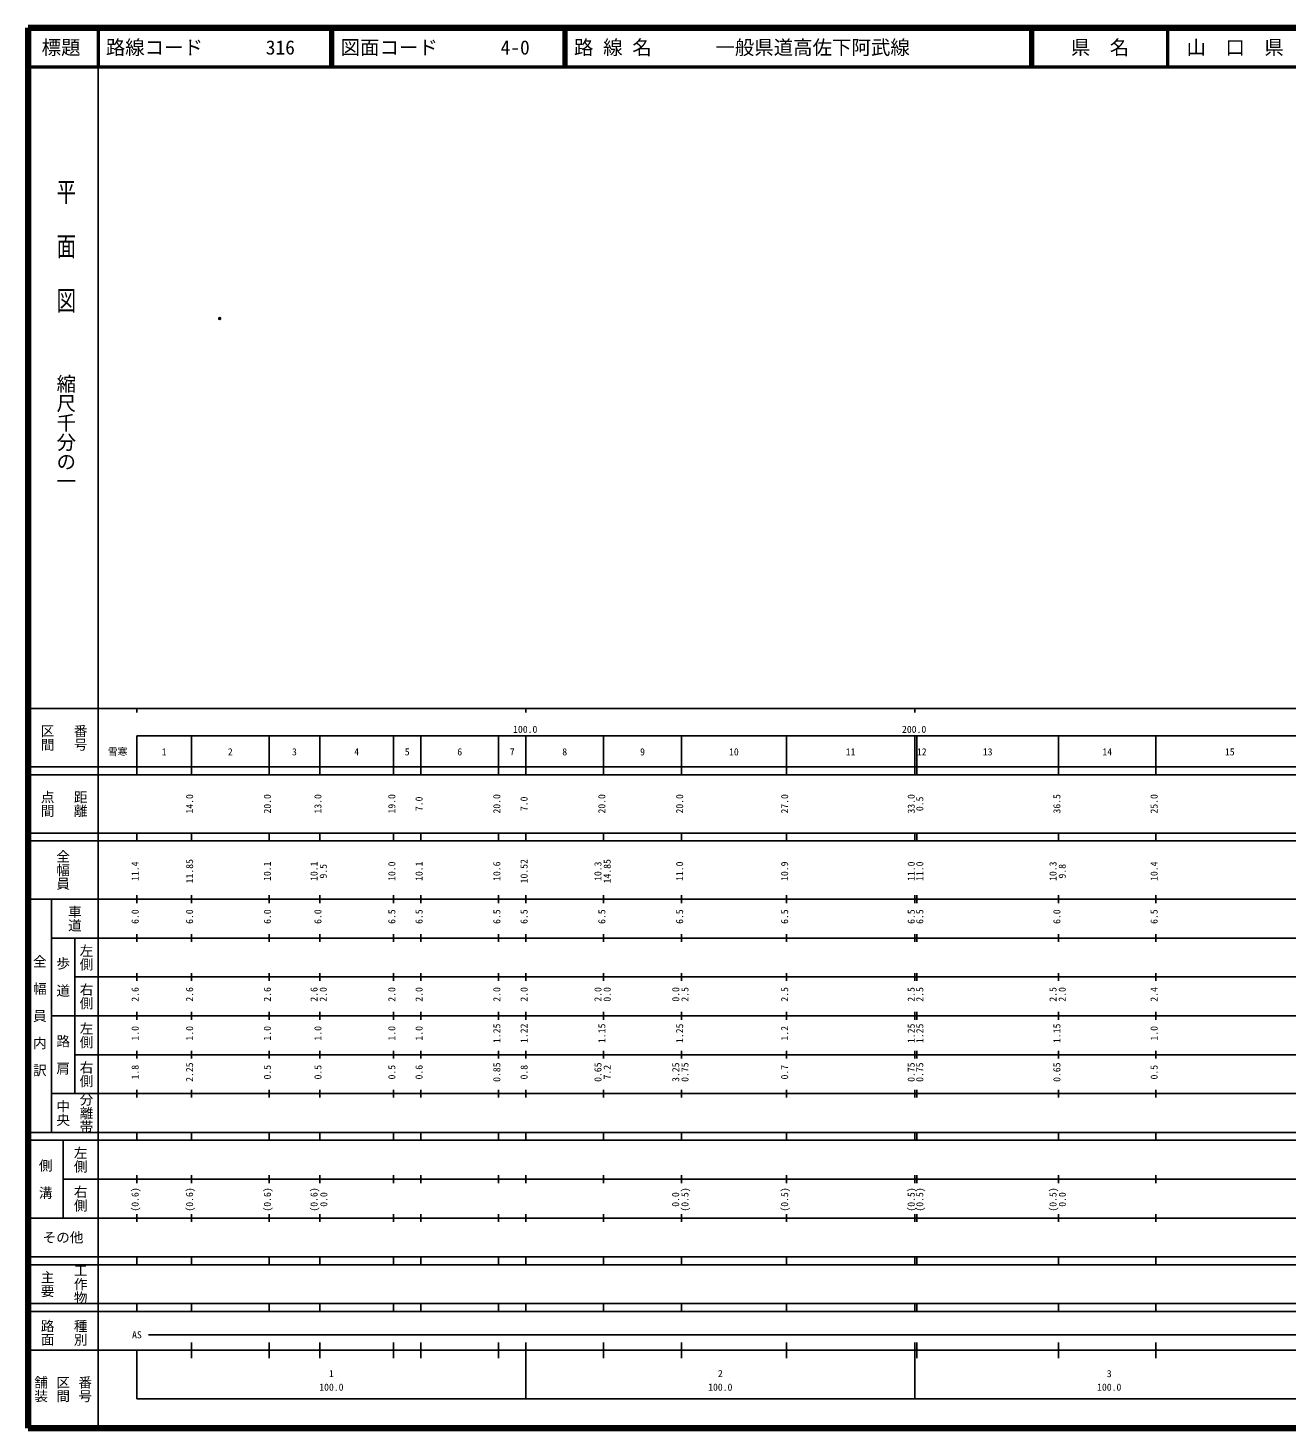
# Model space of a CAD drawing. Units: millimetres on the paper. Extents: x 40 to 680, y 20 to 380.
# Drawn here: x 40 to 363.7, y 20 to 380 of the extents above; entities that cross this region are included whole.
import ezdxf
from ezdxf.enums import TextEntityAlignment as Align

# ---------------------------------------------------------------- set-up
doc = ezdxf.new("R2010")
doc.units = ezdxf.units.MM
doc.header["$PDMODE"] = 32
doc.header["$PDSIZE"] = 0.5
doc.layers.add('M-OTRS', color=6, linetype='Continuous')
doc.layers.add('M-TTL-TXT', color=7, linetype='Continuous')
for name, color, linetype, lineweight in [('M-TTL', 2, 'Continuous', 140), ('M-TTL-BAND', 7, 'Continuous', 25), ('M-TTL-LINE', 7, 'Continuous', 50)]:
    doc.layers.add(name, color=color, linetype=linetype, lineweight=lineweight)
doc.styles.add('@ＭＳ ゴシック', font='')
doc.styles.add('ＭＳ ゴシック', font='')
doc.styles.get('@ＭＳ ゴシック').set_extended_font_data('@MS Gothic')
doc.styles.get('ＭＳ ゴシック').set_extended_font_data('MS Gothic')

msp = doc.modelspace()

# ---------------------------------------------------------------- linework, layer by layer
at = {"layer": 'M-OTRS'}
msp.add_point((89.281, 305.293), dxfattribs=at)
at = {"layer": 'M-TTL'}
for p, q in [((40, 380), (40, 20)), ((680, 380), (40, 380)), ((40, 20), (680, 20))]:
    msp.add_line(p, q, dxfattribs=at)
at = {"layer": 'M-TTL-BAND'}
for p, q in [((58, 370), (58, 20)), ((40, 205), (579, 205)), ((68, 205), (68, 204)), ((168, 205), (168, 204)), ((268, 205), (268, 204)), ((68, 198), (579, 198)), ((68, 198), (68, 188)), ((82, 188), (82, 198)), ((102, 188), (102, 198)), ((115, 188), (115, 198)), ((134, 188), (134, 198)), ((141, 188), (141, 198)), ((161, 188), (161, 198)), ((168, 188), (168, 198)), ((188, 188), (188, 198)), ((208, 188), (208, 198)), ((235, 188), (235, 198)), ((268, 188), (268, 198)), ((268.5, 188), (268.5, 198)), ((305, 188), (305, 198)), ((330, 188), (330, 198)), ((40, 190), (579, 190)), ((40, 188), (579, 188)), ((40, 173), (579, 173)), ((68, 171), (68, 173)), ((82, 171), (82, 173)), ((102, 171), (102, 173)), ((115, 171), (115, 173)), ((134, 171), (134, 173)), ((141, 171), (141, 173)), ((161, 171), (161, 173)), ((168, 171), (168, 173)), ((188, 171), (188, 173)), ((208, 171), (208, 173)), ((235, 171), (235, 173)), ((268, 171), (268, 173)), ((268.5, 171), (268.5, 173)), ((305, 171), (305, 173)), ((330, 171), (330, 173)), ((40, 171), (579, 171)), ((40, 156), (579, 156)), ((46, 96), (46, 156)), ((68, 155), (68, 157)), ((82, 155), (82, 157)), ((102, 155), (102, 157)), ((115, 155), (115, 157)), ((134, 155), (134, 157)), ((141, 155), (141, 157)), ((161, 155), (161, 157)), ((168, 155), (168, 157)), ((188, 155), (188, 157)), ((208, 155), (208, 157)), ((235, 155), (235, 157)), ((268, 155), (268, 157)), ((268.5, 155), (268.5, 157)), ((305, 155), (305, 157)), ((330, 155), (330, 157)), ((46, 146), (579, 146)), ((52, 146), (52, 106)), ((68, 145), (68, 147)), ((82, 145), (82, 147)), ((102, 145), (102, 147)), ((115, 145), (115, 147)), ((134, 145), (134, 147)), ((141, 145), (141, 147)), ((161, 145), (161, 147)), ((168, 145), (168, 147)), ((188, 145), (188, 147)), ((208, 145), (208, 147)), ((235, 145), (235, 147)), ((268, 145), (268, 147)), ((268.5, 145), (268.5, 147)), ((305, 145), (305, 147)), ((330, 145), (330, 147)), ((68, 135), (68, 137)), ((82, 135), (82, 137)), ((102, 135), (102, 137)), ((115, 135), (115, 137)), ((134, 135), (134, 137)), ((141, 135), (141, 137)), ((161, 135), (161, 137)), ((168, 135), (168, 137)), ((188, 135), (188, 137)), ((208, 135), (208, 137)), ((235, 135), (235, 137)), ((268, 135), (268, 137)), ((268.5, 135), (268.5, 137)), ((305, 135), (305, 137)), ((330, 135), (330, 137)), ((52, 136), (579, 136)), ((46, 126), (579, 126)), ((68, 125), (68, 127)), ((82, 125), (82, 127)), ((102, 125), (102, 127)), ((115, 125), (115, 127)), ((134, 125), (134, 127)), ((141, 125), (141, 127)), ((161, 125), (161, 127)), ((168, 125), (168, 127)), ((188, 125), (188, 127)), ((208, 125), (208, 127)), ((235, 125), (235, 127)), ((268, 125), (268, 127)), ((268.5, 125), (268.5, 127)), ((305, 125), (305, 127)), ((330, 125), (330, 127)), ((52, 116), (579, 116)), ((68, 115), (68, 117)), ((82, 115), (82, 117)), ((102, 115), (102, 117)), ((115, 115), (115, 117)), ((134, 115), (134, 117)), ((141, 115), (141, 117)), ((161, 115), (161, 117)), ((168, 115), (168, 117)), ((188, 115), (188, 117)), ((208, 115), (208, 117)), ((235, 115), (235, 117)), ((268, 115), (268, 117)), ((268.5, 115), (268.5, 117)), ((305, 115), (305, 117)), ((330, 115), (330, 117)), ((46, 106), (579, 106)), ((68, 105), (68, 107)), ((82, 105), (82, 107)), ((102, 105), (102, 107)), ((115, 105), (115, 107)), ((134, 105), (134, 107)), ((141, 105), (141, 107)), ((161, 105), (161, 107)), ((168, 105), (168, 107)), ((188, 105), (188, 107)), ((208, 105), (208, 107)), ((235, 105), (235, 107)), ((268, 105), (268, 107)), ((268.5, 105), (268.5, 107)), ((305, 105), (305, 107)), ((330, 105), (330, 107)), ((40, 96), (579, 96)), ((40, 94), (579, 94)), ((49, 94), (49, 74)), ((68, 94), (68, 96)), ((82, 94), (82, 96)), ((102, 94), (102, 96)), ((115, 94), (115, 96)), ((134, 94), (134, 96)), ((141, 94), (141, 96)), ((161, 94), (161, 96)), ((168, 94), (168, 96)), ((188, 94), (188, 96)), ((208, 94), (208, 96)), ((235, 94), (235, 96)), ((268, 94), (268, 96)), ((268.5, 94), (268.5, 96)), ((305, 94), (305, 96)), ((330, 94), (330, 96)), ((49, 84), (579, 84)), ((68, 83), (68, 85)), ((82, 83), (82, 85)), ((102, 83), (102, 85)), ((115, 83), (115, 85)), ((134, 83), (134, 85)), ((141, 83), (141, 85)), ((161, 83), (161, 85)), ((168, 83), (168, 85)), ((188, 83), (188, 85)), ((208, 83), (208, 85)), ((235, 83), (235, 85)), ((268, 83), (268, 85)), ((268.5, 83), (268.5, 85)), ((305, 83), (305, 85)), ((330, 83), (330, 85)), ((40, 74), (579, 74)), ((68, 73), (68, 75)), ((82, 73), (82, 75)), ((102, 73), (102, 75)), ((115, 73), (115, 75)), ((134, 73), (134, 75)), ((141, 73), (141, 75)), ((161, 73), (161, 75)), ((168, 73), (168, 75)), ((188, 73), (188, 75)), ((208, 73), (208, 75)), ((235, 73), (235, 75)), ((268, 73), (268, 75)), ((268.5, 73), (268.5, 75)), ((305, 73), (305, 75)), ((330, 73), (330, 75)), ((40, 64), (579, 64)), ((40, 62), (579, 62)), ((68, 62), (68, 64)), ((82, 62), (82, 64)), ((102, 62), (102, 64)), ((115, 62), (115, 64)), ((134, 62), (134, 64)), ((141, 62), (141, 64)), ((161, 62), (161, 64)), ((168, 62), (168, 64)), ((188, 62), (188, 64)), ((208, 62), (208, 64)), ((235, 62), (235, 64)), ((268, 62), (268, 64)), ((268.5, 62), (268.5, 64)), ((305, 62), (305, 64)), ((330, 62), (330, 64)), ((40, 52), (579, 52)), ((68, 50), (68, 52)), ((82, 50), (82, 52)), ((102, 50), (102, 52)), ((115, 50), (115, 52)), ((134, 50), (134, 52)), ((141, 50), (141, 52)), ((161, 50), (161, 52)), ((168, 50), (168, 52)), ((188, 50), (188, 52)), ((208, 50), (208, 52)), ((235, 50), (235, 52)), ((268, 50), (268, 52)), ((268.5, 50), (268.5, 52)), ((305, 50), (305, 52)), ((330, 50), (330, 52)), ((40, 50), (579, 50)), ((71, 44), (565, 44)), ((40, 40), (579, 40)), ((68, 40), (68, 27.5)), ((82, 38), (82, 42)), ((102, 38), (102, 42)), ((115, 38), (115, 42)), ((134, 38), (134, 42)), ((141, 38), (141, 42)), ((161, 38), (161, 42)), ((168, 27.5), (168, 42)), ((188, 38), (188, 42)), ((208, 38), (208, 42)), ((235, 38), (235, 42)), ((268, 27.5), (268, 42)), ((268.5, 38), (268.5, 42)), ((305, 38), (305, 42)), ((330, 38), (330, 42)), ((68, 27.5), (579, 27.5))]:
    msp.add_line(p, q, dxfattribs=at)
at = {"layer": 'M-TTL-LINE'}
for p, q in [((58, 380), (58, 370)), ((117.75, 380), (117.75, 370)), ((118.25, 380), (118.25, 370)), ((177.75, 380), (177.75, 370)), ((178.25, 380), (178.25, 370)), ((297.75, 380), (297.75, 370)), ((298.25, 380), (298.25, 370)), ((333, 380), (333, 370)), ((40, 370), (680, 370))]:
    msp.add_line(p, q, dxfattribs=at)

# ---------------------------------------------------------------- texts
at = {"layer": 'M-TTL-BAND', "style": '@ＭＳ ゴシック', "width": 1.4}
msp.add_text('平  面  図', height=3.666, rotation=270, dxfattribs=at).set_placement((49.777, 306.475), align=Align.MIDDLE_RIGHT)
at = {"layer": 'M-TTL-BAND', "style": '@ＭＳ ゴシック'}
msp.add_text('縮尺千分の一', height=3.666, rotation=270, dxfattribs=at).set_placement((49.777, 261.03), align=Align.MIDDLE_RIGHT)
for s, p in [('区間', (45, 197.5)), ('番号', (53.5, 197.5)), ('点間', (45, 180.5)), ('距離', (53.5, 180.5)), ('全幅員', (49, 163.5)), ('車道', (52, 151)), ('左側', (55, 141)), ('全\u3000幅\u3000員\u3000内\u3000訳', (43, 126)), ('歩\u3000道', (49, 136)), ('右側', (55, 131)), ('左側', (55, 121)), ('路\u3000肩', (49, 116)), ('右側', (55, 111)), ('分離帯', (55, 101)), ('中央', (49, 101)), ('左側', (53.5, 89)), ('側\u3000溝', (44.5, 84)), ('右側', (53.5, 79)), ('工作物', (53.5, 57)), ('主要', (45, 57)), ('路面', (45, 44.5)), ('種別', (53.5, 44.5)), ('舗装', (43.333, 30)), ('区間', (49, 30)), ('番号', (54.667, 30))]:
    msp.add_text(s, height=2.566, rotation=270, dxfattribs=at).set_placement(p, align=Align.MIDDLE_CENTER)
at = {"layer": 'M-TTL-BAND', "style": 'ＭＳ ゴシック'}
for s, p in [('100.0', (167.844, 198.195)), ('200.0', (267.844, 198.195)), ('雪寒', (63.057, 192.405)), ('1', (75, 192.405)), ('2', (92, 192.405)), ('3', (108.5, 192.405)), ('4', (124.5, 192.405)), ('5', (137.5, 192.405)), ('6', (151, 192.405)), ('7', (164.5, 192.405)), ('8', (178, 192.405)), ('9', (198, 192.405)), ('10', (221.5, 192.405)), ('11', (251.5, 192.405)), ('12', (269.802, 192.405)), ('13', (286.75, 192.405)), ('14', (317.5, 192.405)), ('15', (349, 192.405)), ('AS', (68, 42.5)), ('1', (118, 32.523)), ('2', (218, 32.523)), ('3', (318, 32.523)), ('100.0', (118, 29.033)), ('100.0', (218, 29.033)), ('100.0', (318, 29.033))]:
    msp.add_text(s, height=1.833, dxfattribs=at).set_placement(p, align=Align.BOTTOM_CENTER)
for s, p in [('14.0', (83, 180.5)), ('20.0', (103, 180.5)), ('13.0', (116, 180.5)), ('19.0', (135, 180.5)), ('7.0', (142, 180.5)), ('20.0', (162, 180.5)), ('7.0', (169, 180.5)), ('20.0', (189, 180.5)), ('20.0', (209, 180.5)), ('27.0', (236, 180.5)), ('33.0', (268.545, 180.5)), ('0.5', (270.745, 180.5)), ('36.5', (306, 180.5)), ('25.0', (331, 180.5)), ('11.85', (83, 163.174)), ('10.52', (169, 163.174)), ('14.85', (190.37, 163.174)), ('11.4', (69, 163.174)), ('10.1', (103, 163.174)), ('10.1', (115, 163.174)), ('9.5', (117.37, 163.174)), ('10.0', (135, 163.174)), ('10.1', (142, 163.174)), ('10.6', (162, 163.174)), ('10.3', (188, 163.174)), ('11.0', (209, 163.174)), ('10.9', (236, 163.174)), ('11.0', (268.545, 163.174)), ('11.0', (270.745, 163.174)), ('10.3', (305, 163.174)), ('9.8', (307.37, 163.174)), ('10.4', (331, 163.174)), ('6.0', (69, 151.5)), ('6.0', (83, 151.5)), ('6.0', (103, 151.5)), ('6.0', (116, 151.5)), ('6.5', (135, 151.5)), ('6.5', (142, 151.5)), ('6.5', (162, 151.5)), ('6.5', (169, 151.5)), ('6.5', (189, 151.5)), ('6.5', (209, 151.5)), ('6.5', (236, 151.5)), ('6.5', (268.545, 151.5)), ('6.5', (270.745, 151.5)), ('6.0', (306, 151.5)), ('6.5', (331, 151.5)), ('2.6', (69, 131.5)), ('2.6', (83, 131.5)), ('2.6', (103, 131.5)), ('2.6', (115, 131.5)), ('2.0', (117.37, 131.5)), ('2.0', (135, 131.5)), ('2.0', (142, 131.5)), ('2.0', (162, 131.5)), ('2.0', (169, 131.5)), ('2.0', (188, 131.5)), ('0.0', (190.37, 131.5)), ('0.0', (208, 131.5)), ('2.5', (210.37, 131.5)), ('2.5', (236, 131.5)), ('2.5', (268.545, 131.5)), ('2.5', (270.745, 131.5)), ('2.5', (305, 131.5)), ('2.0', (307.37, 131.5)), ('2.4', (331, 131.5)), ('1.0', (69, 121.5)), ('1.0', (83, 121.5)), ('1.0', (103, 121.5)), ('1.0', (116, 121.5)), ('1.0', (135, 121.5)), ('1.0', (142, 121.5)), ('1.25', (162, 121.5)), ('1.22', (169, 121.5)), ('1.15', (189, 121.5)), ('1.25', (209, 121.5)), ('1.2', (236, 121.5)), ('1.25', (268.545, 121.5)), ('1.25', (270.745, 121.5)), ('1.15', (306, 121.5)), ('1.0', (331, 121.5)), ('1.8', (69, 111.5)), ('2.25', (83, 111.5)), ('0.5', (103, 111.5)), ('0.5', (116, 111.5)), ('0.5', (135, 111.5)), ('0.6', (142, 111.5)), ('0.85', (162, 111.5)), ('0.8', (169, 111.5)), ('0.65', (188, 111.5)), ('7.2', (190.37, 111.5)), ('3.25', (208, 111.5)), ('0.75', (210.37, 111.5)), ('0.7', (236, 111.5)), ('0.75', (268.545, 111.5)), ('0.75', (270.745, 111.5)), ('0.65', (306, 111.5)), ('0.5', (331, 111.5)), ('(0.6)', (69, 78.764)), ('(0.6)', (83, 78.764)), ('(0.6)', (103, 78.764)), ('(0.6)', (115, 78.764)), ('0.0', (117.512, 78.764)), ('0.0', (207.967, 78.764)), ('(0.5)', (210.37, 78.764)), ('(0.5)', (236, 78.764)), ('(0.5)', (268.545, 78.764)), ('(0.5)', (270.745, 78.764)), ('(0.5)', (305, 78.764)), ('0.0', (307.401, 78.764))]:
    msp.add_text(s, height=1.833, rotation=90, dxfattribs=at).set_placement(p, align=Align.BOTTOM_CENTER)
msp.add_text('その他', height=2.566, dxfattribs=at).set_placement((49, 69), align=Align.MIDDLE_CENTER)
at = {"layer": 'M-TTL-TXT', "style": 'ＭＳ ゴシック'}
for s, p in [('標題', (48.5, 375)), ('県\u3000名', (315.625, 375)), ('山\u3000口\u3000県', (350.375, 375))]:
    msp.add_text(s, height=3.666, dxfattribs=at).set_placement(p, align=Align.MIDDLE_CENTER)
for s, p in [('路線コード', (60, 375)), ('316', (101.142, 375)), ('図面コード', (120.38, 375)), ('4-0', (161.521, 375)), ('路 線 名', (180.38, 375)), ('一般県道高佐下阿武線', (216.734, 375))]:
    msp.add_text(s, height=3.666, dxfattribs=at).set_placement(p, align=Align.MIDDLE_LEFT)

doc.saveas('drawing.dxf')
